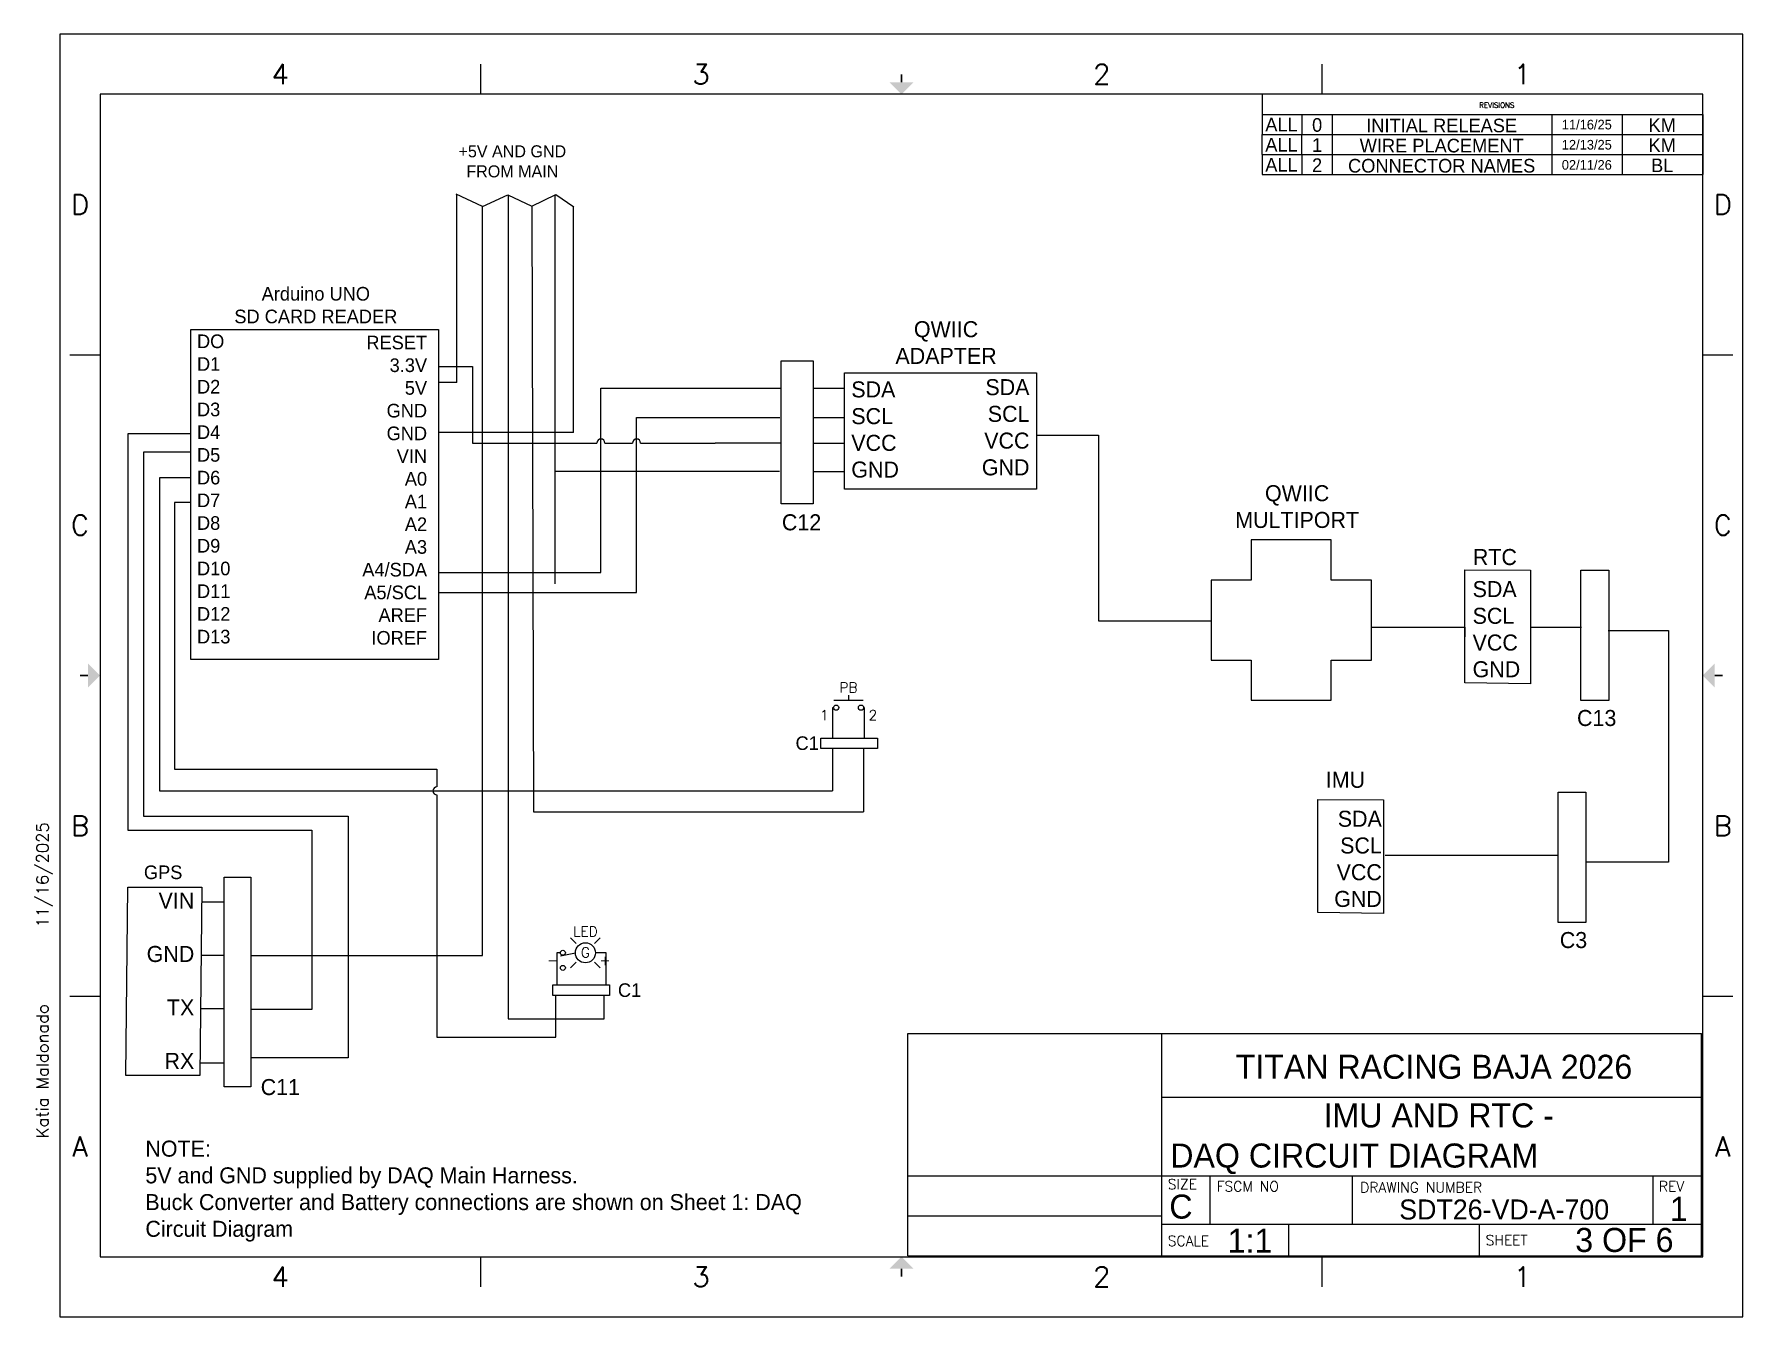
# Model space of a CAD drawing. Header units: inches. Extents: x -0.3 to 21, y 0 to 16.
import ezdxf
from ezdxf.enums import TextEntityAlignment as Align

# ---------------------------------------------------------------- set-up
doc = ezdxf.new("R2010")
doc.units = ezdxf.units.IN
doc.header["$MEASUREMENT"] = 0
for name, color, linetype in [('GRY_20AWG', 9, 'Continuous'), ('Layer1', 7, 'Continuous'), ('MISC', 2, 'Continuous'), ('SYMS', 7, 'Continuous'), ('TAGS', 250, 'Continuous'), ('TERMS', 5, 'Continuous'), ('Title Block', 7, 'Continuous'), ('Viewport', 7, 'Continuous'), ('W_5V_ORANGE', 40, 'Continuous'), ('W_GND_BLACK', 250, 'Continuous'), ('W_QT_F', 252, 'Continuous'), ('W_QT_QT', 190, 'Continuous'), ('W_SIG_PINK', 6, 'Continuous'), ('WHT_4AWG', 7, 'Continuous'), ('WHT_7AWG', 7, 'Continuous'), ('XREFCHILD', 134, 'Continuous')]:
    doc.layers.add(name, color=color, linetype=linetype)
doc.styles.add('Roman', font='romans')
doc.styles.add('WD', font='romans.shx')

# ---------------------------------------------------------------- blocks, each defined once
blk = doc.blocks.new('ANSI_border_C')
for p, q in [((20.5, 0.75), (20.5, 2.5)), ((14.25, 0.75), (20.5, 0.75))]:
    blk.add_line(p, q)
at = {"layer": 'Title Block'}
for p, q in [((0, 16), (0, 0)), ((21, 16), (0, 16)), ((21, 0), (21, 16)), ((5.25, 15.25), (5.25, 15.625)), ((15.75, 15.25), (15.75, 15.625)), ((0.5, 15.25), (0.5, 0.75)), ((20.5, 15.25), (0.5, 15.25)), ((15, 15.25), (15, 15)), ((20.5, 0.75), (20.5, 15.25)), ((15, 15), (20.5, 15)), ((0.125, 12), (0.5, 12)), ((20.5, 12), (20.875, 12)), ((0.125, 4), (0.5, 4)), ((20.5, 4), (20.875, 4)), ((0.5, 0.75), (20.5, 0.75)), ((5.25, 0.375), (5.25, 0.75)), ((15.75, 0.375), (15.75, 0.75)), ((0, 0), (21, 0))]:
    blk.add_line(p, q, dxfattribs=at)
at = {"layer": 'Title Block', "const_width": 0.02}
for points in [[(10.5, 15.5), (10.5, 15.4)], [(0.25, 8), (0.35, 8)], [(20.75, 8), (20.65, 8)], [(10.5, 0.5), (10.5, 0.6)]]:
    blk.add_lwpolyline(points, dxfattribs=at)
at = {"layer": 'Title Block'}
for points in [[(10.35, 15.4), (10.65, 15.4), (10.5, 15.25)], [(0.35, 7.85), (0.35, 8.15), (0.5, 8)], [(20.65, 7.85), (20.65, 8.15), (20.5, 8)], [(10.35, 0.6), (10.65, 0.6), (10.5, 0.75)]]:
    blk.add_solid(points, dxfattribs=at)
at = {"layer": 'Title Block', "style": 'Roman'}
for s, p in [('4', (2.75, 15.5)), ('3', (8, 15.5)), ('2', (13, 15.5)), ('1', (18.25, 15.5)), ('D', (0.25, 13.875)), ('D', (20.75, 13.875)), ('C', (0.25, 9.875)), ('C', (20.75, 9.875)), ('B', (0.25, 6.125)), ('B', (20.75, 6.125)), ('A', (0.25, 2.125)), ('A', (20.75, 2.125)), ('4', (2.75, 0.5)), ('3', (8, 0.5)), ('2', (13, 0.5)), ('1', (18.25, 0.5))]:
    blk.add_text(s, height=0.25, dxfattribs=at).set_placement(p, align=Align.MIDDLE_CENTER)
blk.add_text('REVISIONS', height=0.065, dxfattribs=at).set_placement((17.71, 15.083))
blk = doc.blocks.new('JIC_border_C')
blk.add_blockref('ANSI_border_C', (0, 0))
blk = doc.blocks.new('JIC_REVblock_C')
blk.add_line((0, 0), (0, -0.25))
at = {"layer": 'Title Block'}
for p, q in [((-5.5, 0), (-5.5, -0.25)), ((-5.5, 0), (0, 0)), ((-5, -0.25), (-5, 0)), ((-4.62, -0.25), (-4.62, 0)), ((-1.88, -0.25), (-1.88, 0)), ((-1, -0.25), (-1, 0)), ((-5.5, -0.25), (0, -0.25))]:
    blk.add_line(p, q, dxfattribs=at)
at = {"style": 'WD'}
for tag, p in [('ZONE', (-5.391, -0.16)), ('REV', (-4.92, -0.16)), ('DESCRIPTION', (-3.618, -0.16)), ('DATE', (-1.552, -0.16)), ('APPROVED', (-0.759, -0.16))]:
    blk.add_attdef(tag, p, '', height=0.065, dxfattribs=at)
at = {"style": 'WD', "flags": 1}
blk.add_attdef('WD_TB', (-4.505, -0.154), '', height=0.03, dxfattribs=at)
blk = doc.blocks.new('JIC_tblock_desc_C')
at = {"layer": 'Title Block'}
for p, q in [((-9.911, 2.784), (-0.008, 2.784)), ((-9.911, 0.008), (-9.911, 2.781)), ((-6.742, 0.008), (-6.742, 2.781)), ((-0.008, 0.008), (-0.008, 2.781)), ((-6.742, 1.989), (-0.008, 1.989)), ((-9.911, 1.006), (-0.008, 1.006)), ((-6.14, 0.404), (-6.14, 1.006)), ((-4.365, 0.404), (-4.365, 1.006)), ((-0.61, 0.404), (-0.61, 1.006)), ((-9.911, 0.507), (-6.742, 0.507)), ((-6.742, 0.404), (-0.008, 0.404)), ((-5.157, 0.008), (-5.157, 0.404)), ((-2.781, 0.008), (-2.781, 0.404)), ((-9.911, 0.008), (-0.008, 0.008))]:
    blk.add_line(p, q, dxfattribs=at)
at = {"color": 0, "style": 'Roman', "flags": 8}
for tag, p in [('FNAME', (-20.636, 6.819)), ('REVDATE', (-20.636, 4.106)), ('USER', (-20.636, 1.477))]:
    blk.add_attdef(tag, p, '', height=0.15, rotation=90, dxfattribs=at)
at = {"layer": 'Title Block', "style": 'WD'}
for s, height, p in [('SIZE', 0.1268, (-6.669, 0.966)), ('FSCM NO', 0.1268, (-6.059, 0.939)), ('DRAWING NUMBER', 0.12676, (-4.268, 0.926)), ('REV', 0.1268, (-0.54, 0.939)), ('SCALE', 0.1268, (-6.669, 0.258)), ('SHEET', 0.1268, (-2.702, 0.267))]:
    blk.add_text(s, height=height, dxfattribs=at).set_placement(p, align=Align.TOP_LEFT)
for tag, p in [('PROJDESC', (-3.375, 2.385)), ('TITLE1', (-3.375, 1.743)), ('TITLE2', (-3.375, 1.252))]:
    blk.add_attdef(tag, text='', height=0.127, dxfattribs=at).set_placement(p, align=Align.CENTER)
for tag, p in [('FSCM_NO', (-5.396, 0.541)), ('DWG_NO', (-2.636, 0.541)), ('SIZE', (-6.603, 0.515)), ('REV', (-0.427, 0.488)), ('SCALE', (-5.766, 0.117)), ('SHEET', (-1.407, 0.155))]:
    blk.add_attdef(tag, p, '', height=0.103, dxfattribs=at)
at = {"layer": 'Title Block', "style": 'WD', "flags": 1}
blk.add_attdef('WD_TB', (-8.833, 0.289), '', height=0.136, dxfattribs=at)
blk = doc.blocks.new('HLT1GP')
for p, q in [((-0.115, 0.115), (-0.186, 0.186)), ((0.115, 0.115), (0.186, 0.186)), ((-0.125, -0.003), (-0.31, -0.043)), ((-0.115, -0.115), (-0.186, -0.186)), ((0.115, -0.115), (0.186, -0.186))]:
    blk.add_line(p, q)
for centre, radius in [((-0.281, 0), 0.0312), ((0, 0), 0.125), ((-0.281, -0.188), 0.0312)]:
    blk.add_circle(centre, radius)
at = {"style": 'WD', "width": 0.7}
for tag, p in [('INST', (0.006, 0.528)), ('LOC', (0.006, 0.359))]:
    blk.add_attdef(tag, text='', height=0.125, dxfattribs=at).set_placement(p, align=Align.CENTER)
at = {"style": 'WD'}
for tag, p in [('TAG1', (0, 0.202)), ('COLOR', (0, -0.058))]:
    blk.add_attdef(tag, text='', height=0.125, dxfattribs=at).set_placement(p, align=Align.CENTER)
at = {"style": 'WD', "flags": 1}
for tag, p in [('X4TERM01', (-0.312, 0)), ('X1TERM02', (0.125, 0)), ('X4TERM03', (-0.312, -0.188))]:
    blk.add_attdef(tag, p, '', height=0.0125, dxfattribs=at)
at = {"linetype": 'Continuous', "style": 'WD', "flags": 9}
blk.add_attdef('ASSYCODE', text='', height=0.01, dxfattribs=at).set_placement((0, 0.099), align=Align.CENTER)
at = {"style": 'WD', "flags": 9}
blk.add_attdef('FAMILY', text='', height=0.01, dxfattribs=at).set_placement((-0.005, 0.161), align=Align.CENTER)
at = {"linetype": 'Continuous', "style": 'WD', "flags": 1}
for tag, p in [('MFG', (0, 0.121)), ('CAT', (0, 0.14))]:
    blk.add_attdef(tag, text='', height=0.01, dxfattribs=at).set_placement(p, align=Align.MIDDLE)
at = {"style": 'WD'}
for tag, p, width in [('DESC1', (1.125, 0), 0.9), ('WDTAGALT', (1.125, -0.312), 0.7)]:
    blk.add_attdef(tag, p, '', height=0.125, dxfattribs=dict(at, width=width))
at = {"linetype": 'Continuous', "style": 'WD', "flags": 8}
for tag, p in [('TERM01', (-0.338, -0.031)), ('TERM03', (-0.338, -0.219))]:
    blk.add_attdef(tag, text='', height=0.125, dxfattribs=at).set_placement(p, align=Align.TOP_RIGHT)
blk.add_attdef('TERM02', text='', height=0.125, dxfattribs=at).set_placement((0.175, -0.031), align=Align.TOP_LEFT)
at = {"style": 'WD', "width": 0.9}
blk.add_attdef('DESC2', text='', height=0.125, dxfattribs=at).set_placement((1.125, -0.031), align=Align.TOP_LEFT)
blk = doc.blocks.new('HPB11')
for p, q in [((-0.185, 0.094), (0.18, 0.094)), ((0, 0.156), (0, 0.094))]:
    blk.add_line(p, q)
for centre in [(-0.155, 0), (0.155, 0)]:
    blk.add_circle(centre, 0.0322)
at = {"style": 'WD', "width": 0.7}
for tag, p in [('INST', (0, 0.826)), ('LOC', (0, 0.656)), ('DESC1', (0, 0.5)), ('DESC2', (0, 0.344)), ('XREF', (0, -0.219))]:
    blk.add_attdef(tag, text='', height=0.125, dxfattribs=at).set_placement(p, align=Align.CENTER)
at = {"style": 'WD'}
blk.add_attdef('TAG1', text='', height=0.125, dxfattribs=at).set_placement((0, 0.188), align=Align.CENTER)
for tag, p in [('X2LINK', (0, 0.219)), ('X8LINK', (0, 0))]:
    blk.add_attdef(tag, p, '', height=0.01, dxfattribs=at)
for tag, p, flags in [('X4TERM01', (-0.188, 0), 1), ('X1TERM02', (0.188, 0), 1), ('FAMILY', (0.205, 0.152), 9), ('CONTACT', (0.205, 0.136), 1)]:
    blk.add_attdef(tag, p, '', height=0.01, dxfattribs=dict(at, flags=flags))
at = {"linetype": 'Continuous', "style": 'WD', "flags": 9}
for tag, p in [('ASSYCODE', (0.23, 0.071)), ('MFG', (0.228, 0.089)), ('CAT', (0.23, 0.108))]:
    blk.add_attdef(tag, text='', height=0.01, dxfattribs=at).set_placement(p, align=Align.CENTER)
at = {"linetype": 'Continuous', "style": 'WD', "flags": 8}
blk.add_attdef('TERM01', text='', height=0.125, dxfattribs=at).set_placement((-0.25, -0.031), align=Align.TOP_RIGHT)
blk.add_attdef('TERM02', text='', height=0.125, dxfattribs=at).set_placement((0.25, -0.031), align=Align.TOP_LEFT)

msp = doc.modelspace()

# ---------------------------------------------------------------- linework, layer by layer
at = {"layer": 'GRY_20AWG'}
for p, q in [((1.633, 10.157), (1.43, 10.157)), ((17.532, 8.602), (17.532, 8.484)), ((1.767, 5.178), (2.046, 5.178)), ((6.244, 4.541), (6.202, 4.541)), ((6.817, 4.541), (6.682, 4.541))]:
    msp.add_line(p, q, dxfattribs=at)
at = {"layer": 'Layer1'}
for points in [[(5.272, 13.85), (4.943, 14.004)], [(5.271, 13.851), (5.587, 13.997), (5.889, 13.853), (6.186, 14), (6.411, 13.845)]]:
    msp.add_lwpolyline(points, dxfattribs=at)
for points in [[(8.999, 11.924), (9.401, 11.924), (9.401, 10.141), (8.999, 10.141)], [(18.98, 9.315), (19.326, 9.315), (19.326, 7.689), (18.98, 7.689)], [(18.696, 6.546), (19.041, 6.546), (19.041, 4.92), (18.696, 4.92)]]:
    msp.add_lwpolyline(points, close=True, dxfattribs=at)
at = {"layer": 'SYMS'}
for p, q in [((15.865, 9.691), (14.865, 9.691)), ((14.865, 9.691), (14.865, 9.191)), ((15.865, 9.191), (15.865, 9.691)), ((14.865, 9.191), (14.365, 9.191)), ((14.365, 9.191), (14.365, 8.191)), ((16.365, 9.191), (15.865, 9.191)), ((16.365, 8.191), (16.365, 9.191)), ((14.365, 8.191), (14.865, 8.191)), ((14.865, 8.191), (14.865, 7.691)), ((15.865, 7.691), (15.865, 8.191)), ((15.865, 8.191), (16.365, 8.191)), ((14.865, 7.691), (15.865, 7.691))]:
    msp.add_line(p, q, dxfattribs=at)
for points in [[(9.791, 11.775), (12.187, 11.775), (12.187, 10.326), (9.791, 10.326)], [(9.496, 7.219), (10.202, 7.219), (10.202, 7.088), (9.496, 7.088)], [(0.847, 5.361), (1.769, 5.361), (1.745, 3.011), (0.823, 3.011)], [(2.051, 5.485), (2.382, 5.485), (2.382, 2.87), (2.051, 2.87)], [(6.152, 4.14), (6.857, 4.14), (6.857, 4.009), (6.152, 4.009)]]:
    msp.add_lwpolyline(points, close=True, dxfattribs=at)
at = {"layer": 'W_5V_ORANGE'}
for q in [(4.952, 14), (4.723, 11.653)]:
    msp.add_line((4.952, 11.653), q, dxfattribs=at)
at = {"layer": 'W_GND_BLACK'}
for p, q in [((5.592, 13.993), (5.592, 3.717)), ((6.179, 9.142), (6.179, 13.993)), ((5.273, 4.509), (5.273, 13.853)), ((5.888, 13.853), (5.91, 6.299)), ((6.41, 11.03), (6.41, 13.841)), ((6.41, 11.03), (4.726, 11.03)), ((6.186, 10.551), (8.978, 10.551)), ((9.401, 10.545), (9.789, 10.545)), ((10.035, 7.599), (10.035, 7.219)), ((10.026, 7.088), (10.026, 6.299)), ((5.91, 6.299), (10.026, 6.299)), ((1.76, 4.512), (2.046, 4.512)), ((2.382, 4.509), (5.273, 4.509)), ((6.817, 4.142), (6.817, 4.541)), ((6.791, 3.717), (6.791, 4.008)), ((5.592, 3.717), (6.791, 3.717))]:
    msp.add_line(p, q, dxfattribs=at)
at = {"layer": 'W_QT_F'}
for p, q in [((16.365, 8.602), (17.532, 8.602)), ((18.349, 8.605), (18.988, 8.605)), ((18.696, 5.756), (16.535, 5.756))]:
    msp.add_line(p, q, dxfattribs=at)
at = {"layer": 'W_QT_QT'}
for p, q in [((12.187, 10.998), (12.958, 10.998)), ((12.958, 10.998), (12.958, 8.681)), ((12.958, 8.681), (14.363, 8.681))]:
    msp.add_line(p, q, dxfattribs=at)
at = {"layer": 'W_SIG_PINK'}
for p, q in [((6.751, 9.286), (6.751, 11.586)), ((6.751, 11.586), (8.149, 11.586)), ((8.149, 11.586), (9, 11.586)), ((9.401, 11.583), (9.789, 11.583)), ((7.196, 9.036), (7.196, 11.218)), ((7.196, 11.218), (8.244, 11.218)), ((8.244, 11.218), (8.983, 11.218)), ((9.401, 11.217), (9.789, 11.217)), ((1.635, 11.013), (0.846, 11.013)), ((0.846, 11.013), (0.846, 6.07)), ((1.635, 10.788), (1.044, 10.788)), ((1.044, 10.788), (1.044, 6.247)), ((1.632, 10.465), (1.243, 10.465)), ((1.243, 10.465), (1.243, 6.56)), ((1.43, 10.157), (1.43, 6.831)), ((4.725, 9.286), (6.751, 9.286)), ((4.725, 9.036), (7.196, 9.036)), ((19.32, 8.561), (20.073, 8.561)), ((20.073, 8.561), (20.073, 5.671)), ((9.645, 7.409), (9.645, 7.599)), ((9.645, 7.219), (9.645, 7.409)), ((9.64, 7.088), (9.64, 6.56)), ((1.43, 6.831), (4.704, 6.831)), ((4.704, 6.831), (4.704, 6.61)), ((1.243, 6.56), (9.64, 6.56)), ((4.704, 6.51), (4.704, 3.487)), ((1.044, 6.247), (3.595, 6.247)), ((3.595, 6.247), (3.595, 3.23)), ((0.846, 6.07), (3.144, 6.07)), ((3.144, 6.07), (3.144, 3.832)), ((20.073, 5.671), (19.054, 5.671)), ((6.202, 4.541), (6.202, 4.144)), ((1.754, 3.848), (2.05, 3.848)), ((6.186, 3.487), (6.186, 4.005)), ((3.102, 3.832), (2.383, 3.832)), ((3.144, 3.832), (3.102, 3.832)), ((4.704, 3.487), (6.186, 3.487)), ((3.518, 3.23), (2.385, 3.23)), ((3.595, 3.23), (3.518, 3.23)), ((1.747, 3.168), (2.05, 3.168))]:
    msp.add_line(p, q, dxfattribs=at)
msp.add_arc((4.704, 6.56), 0.05, 90, 270, dxfattribs=at)
at = {"layer": 'WHT_4AWG'}
msp.add_lwpolyline([(1.635, 12.316), (4.725, 12.316), (4.725, 8.2), (1.635, 8.2)], close=True, dxfattribs=at)
at = {"layer": 'WHT_7AWG'}
for points in [[(17.533, 9.319), (18.349, 9.312), (18.349, 7.897), (17.533, 7.907)], [(15.698, 6.454), (16.515, 6.447), (16.515, 5.033), (15.698, 5.042)]]:
    msp.add_lwpolyline(points, close=True, dxfattribs=at)
at = {"layer": 'XREFCHILD'}
for p, q in [((4.725, 11.854), (5.149, 11.854)), ((5.149, 11.854), (5.149, 10.9)), ((5.149, 10.9), (6.701, 10.9)), ((6.801, 10.9), (7.146, 10.9)), ((7.246, 10.9), (8.175, 10.9)), ((9.001, 10.9), (8.175, 10.9)), ((9.401, 10.9), (9.789, 10.9))]:
    msp.add_line(p, q, dxfattribs=at)
for centre in [(6.751, 10.9), (7.196, 10.9)]:
    msp.add_arc(centre, 0.05, 0, 180, dxfattribs=at)

# ---------------------------------------------------------------- block references
for p in [(20.5, 15), (20.499, 14.749), (20.5, 14.498)]:
    msp.add_blockref('JIC_REVblock_C', p)
ref = msp.add_blockref('JIC_tblock_desc_C', (20.493, 0.752))
ref.add_attrib('USER', 'Katia Maldonado', (-0.143, 2.229), dxfattribs={"color": 0, "height": 0.15, "rotation": 90, "style": 'Roman', "flags": 8})
ref.add_attrib('REVDATE', '11/16/2025', (-0.143, 4.858), dxfattribs={"color": 0, "height": 0.15, "rotation": 90, "style": 'Roman', "flags": 8})
at = {"layer": 'SYMS'}
ref = msp.add_blockref('HPB11', (9.841, 7.599), dxfattribs=at)
ref.add_attrib('TAG1', 'PB', dxfattribs={"layer": 'TAGS', "height": 0.125, "style": 'WD'}).set_placement((9.841, 7.787), align=Align.CENTER)
ref.add_attrib('TERM02', '2', dxfattribs={"layer": 'TERMS', "linetype": 'Continuous', "height": 0.125, "style": 'WD', "flags": 8}).set_placement((10.091, 7.568), align=Align.TOP_LEFT)
ref.add_attrib('TERM01', '1', dxfattribs={"layer": 'TERMS', "linetype": 'Continuous', "height": 0.125, "style": 'WD', "flags": 8}).set_placement((9.591, 7.568), align=Align.TOP_RIGHT)
ref = msp.add_blockref('HLT1GP', (6.557, 4.541), dxfattribs=at)
ref.add_attrib('TERM02', '+', dxfattribs={"layer": 'TERMS', "linetype": 'Continuous', "height": 0.125, "style": 'WD', "flags": 8}).set_placement((6.732, 4.51), align=Align.TOP_LEFT)
ref.add_attrib('TERM01', '-', dxfattribs={"layer": 'TERMS', "linetype": 'Continuous', "height": 0.125, "style": 'WD', "flags": 8}).set_placement((6.218, 4.51), align=Align.TOP_RIGHT)
ref.add_attrib('TAG1', 'LED', dxfattribs={"layer": 'TAGS', "height": 0.125, "style": 'WD'}).set_placement((6.557, 4.744), align=Align.CENTER)
ref.add_attrib('COLOR', 'G', dxfattribs={"layer": 'MISC', "height": 0.125, "style": 'WD'}).set_placement((6.557, 4.483), align=Align.CENTER)
at = {"layer": 'Viewport'}
msp.add_blockref('JIC_border_C', (0, 0), dxfattribs=at)

# ---------------------------------------------------------------- texts
at = {"layer": 'TAGS', "attachment_point": 1}
for s, width, heights, insert, char_height in [('ALL', 0.47497, [0], (15.041, 14.957), 0.17), ('\\pxqc;0', 0.35192, [0], (15.512, 14.953), 0.17), ('\\pxqc;INITIAL RELEASE', 2.6902, [0], (15.897, 14.946), 0.17), ('\\pxqc;11/16/25', 0.84826, [0.175], (18.629, 14.932), 0.12), ('\\pxqc;KM', 0.95421, [0], (19.517, 14.951), 0.17), ('\\pxqc;+5V AND GND FROM MAIN', 1.89638, [0], (4.697, 14.614), 0.15), ('ALL', 0.47497, [0], (15.041, 14.706), 0.17), ('\\pxqc;1', 0.35192, [0], (15.511, 14.702), 0.17), ('\\pxqc;WIRE PLACEMENT', 2.6902, [0], (15.897, 14.695), 0.17), ('\\pxqc;12/13/25', 0.84826, [0.175], (18.629, 14.681), 0.12), ('\\pxqc;KM', 0.95421, [0], (19.517, 14.7), 0.17), ('ALL', 0.47497, [0], (15.041, 14.455), 0.17), ('\\pxqc;2', 0.35192, [0], (15.511, 14.451), 0.17), ('\\pxqc;CONNECTOR NAMES', 2.6902, [0], (15.897, 14.444), 0.17), ('\\pxqc;02/11/26', 0.84826, [0.175], (18.629, 14.43), 0.12), ('\\pxqc;BL', 0.95421, [0], (19.517, 14.449), 0.17), ('\\pxqc;Arduino UNO ^JSD CARD READER', 3.24608, [0], (1.57, 12.847), 0.17), ('\\pxqc;QWIIC ADAPTER', 0.56258, [0], (10.776, 12.42), 0.2), ('\\pxqc;QWIIC MULTIPORT', 0.56258, [0], (15.157, 10.374), 0.2), ('C12', 0.24073, [0], (9.009, 10.011), 0.2), ('RTC', 0.56258, [0], (17.631, 9.578), 0.2), ('C13', 0.24073, [0], (18.931, 7.57), 0.2), ('C1', 0.24073, [0], (9.179, 7.241), 0.17), ('IMU', 0.56258, [0], (15.796, 6.799), 0.2), ('\\pxqc;GPS', 0.88344, [0], (0.846, 5.63), 0.17), ('C3', 0.24073, [0], (18.716, 4.8), 0.2), ('C1', 0.24073, [0], (6.963, 4.16), 0.17), ('\\pxqc;TITAN RACING BAJA 2026', 6.65558, [0.745], (13.818, 3.269), 0.3), ('C11', 0.24073, [0], (2.505, 2.966), 0.2), ('\\pxqc;IMU AND RTC -\\P\\pq*;DAQ CIRCUIT DIAGRAM', 6.70059, [0], (13.855, 2.662), 0.3), ('NOTE:^J5V and GND supplied by DAQ Main Harness.\\PBuck Converter and Battery connections are shown on Sheet 1: DAQ Circuit Diagram', 8.4701, [0], (1.066, 2.198), 0.2), ('\\pxqc;C', 0.56865, [0], (13.704, 1.525), 0.3), ('\\pxqc;1', 0.65395, [0], (19.873, 1.497), 0.3), ('\\pxqc;SDT26-VD-A-700', 3.65049, [0], (16.197, 1.464), 0.25), ('\\pxqc;1:1', 0.72029, [0], (14.49, 1.099), 0.3), ('\\pxqc;3 OF 6', 1.8562, [0], (18.594, 1.109), 0.3)]:
    msp.add_mtext_dynamic_manual_height_columns(s, width=width, gutter_width=1, heights=heights, dxfattribs=dict(at, insert=insert, char_height=char_height))
at = {"layer": 'TERMS', "attachment_point": 1}
for s, width, insert, char_height in [('DO^JD1^JD2^JD3^JD4^JD5^JD6\\PD7\\PD8\\PD9\\PD10^JD11^JD12^JD13', 1.0144, (1.71, 12.254), 0.17), ('\\pxqr;RESET\\P3.3V^J5V^JGND^JGND^JVIN^JA0\\PA1\\PA2^JA3^JA4/SDA^JA5/SCL\\PAREF\\PIOREF', 0.65546, (3.926, 12.239), 0.17), ('SDA\\PSCL^JVCC^JGND', 0.70243, (9.875, 11.669), 0.2), ('\\pxqr;SDA\\PSCL^JVCC^JGND', 0.70243, (11.396, 11.697), 0.2), ('SDA\\PSCL^JVCC^JGND', 0.70243, (17.628, 9.178), 0.2), ('\\pxqr;SDA\\PSCL^JVCC^JGND', 0.70243, (15.793, 6.313), 0.2), ('\\pxqr;VIN\\P\\PGND\\P^JTX\\P^JRX', 0.8033, (0.873, 5.293), 0.2)]:
    msp.add_mtext_dynamic_manual_height_columns(s, width=width, gutter_width=1, heights=[0], dxfattribs=dict(at, insert=insert, char_height=char_height))

doc.saveas('drawing.dxf')
